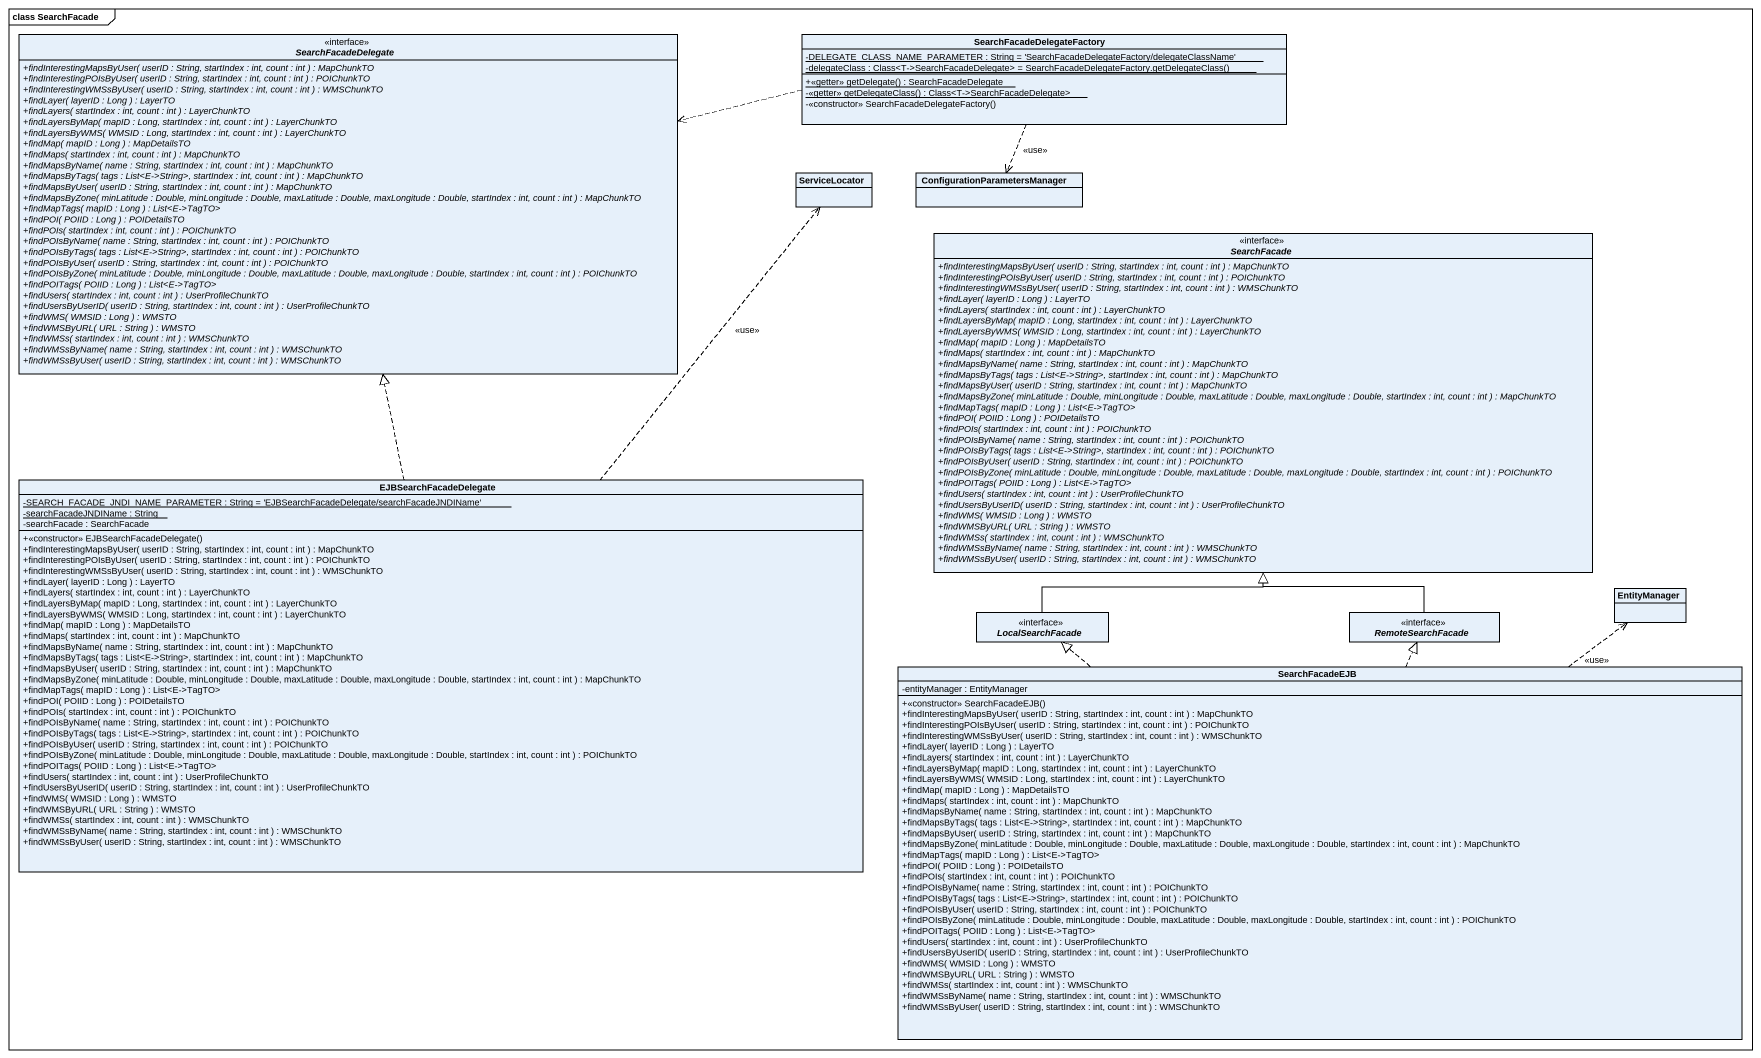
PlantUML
@startuml
mainframe class SearchFacade
hide circle
hide empty members
skinparam classAttributeIconSize 0
interface SearchFacadeDelegate {
  {abstract} +findInterestingMapsByUser( userID : String, startIndex : int, count : int ) : MapChunkTO
  {abstract} +findInterestingPOIsByUser( userID : String, startIndex : int, count : int ) : POIChunkTO
  {abstract} +findInterestingWMSsByUser( userID : String, startIndex : int, count : int ) : WMSChunkTO
  {abstract} +findLayer( layerID : Long ) : LayerTO
  {abstract} +findLayers( startIndex : int, count : int ) : LayerChunkTO
  {abstract} +findLayersByMap( mapID : Long, startIndex : int, count : int ) : LayerChunkTO
  {abstract} +findLayersByWMS( WMSID : Long, startIndex : int, count : int ) : LayerChunkTO
  {abstract} +findMap( mapID : Long ) : MapDetailsTO
  {abstract} +findMaps( startIndex : int, count : int ) : MapChunkTO
  {abstract} +findMapsByName( name : String, startIndex : int, count : int ) : MapChunkTO
  {abstract} +findMapsByTags( tags : List<E->String>, startIndex : int, count : int ) : MapChunkTO
  {abstract} +findMapsByUser( userID : String, startIndex : int, count : int ) : MapChunkTO
  {abstract} +findMapsByZone( minLatitude : Double, minLongitude : Double, maxLatitude : Double, maxLongitude : Double, startIndex : int, count : int ) : MapChunkTO
  {abstract} +findMapTags( mapID : Long ) : List<E->TagTO>
  {abstract} +findPOI( POIID : Long ) : POIDetailsTO
  {abstract} +findPOIs( startIndex : int, count : int ) : POIChunkTO
  {abstract} +findPOIsByName( name : String, startIndex : int, count : int ) : POIChunkTO
  {abstract} +findPOIsByTags( tags : List<E->String>, startIndex : int, count : int ) : POIChunkTO
  {abstract} +findPOIsByUser( userID : String, startIndex : int, count : int ) : POIChunkTO
  {abstract} +findPOIsByZone( minLatitude : Double, minLongitude : Double, maxLatitude : Double, maxLongitude : Double, startIndex : int, count : int ) : POIChunkTO
  {abstract} +findPOITags( POIID : Long ) : List<E->TagTO>
  {abstract} +findUsers( startIndex : int, count : int ) : UserProfileChunkTO
  {abstract} +findUsersByUserID( userID : String, startIndex : int, count : int ) : UserProfileChunkTO
  {abstract} +findWMS( WMSID : Long ) : WMSTO
  {abstract} +findWMSByURL( URL : String ) : WMSTO
  {abstract} +findWMSs( startIndex : int, count : int ) : WMSChunkTO
  {abstract} +findWMSsByName( name : String, startIndex : int, count : int ) : WMSChunkTO
  {abstract} +findWMSsByUser( userID : String, startIndex : int, count : int ) : WMSChunkTO
}
class SearchFacadeDelegateFactory {
  {static} -DELEGATE_CLASS_NAME_PARAMETER : String = 'SearchFacadeDelegateFactory/delegateClassName'
  {static} {field} -delegateClass : Class<T->SearchFacadeDelegate> = SearchFacadeDelegateFactory.getDelegateClass()
  {static} +<<getter>> getDelegate() : SearchFacadeDelegate
  {static} -<<getter>> getDelegateClass() : Class<T->SearchFacadeDelegate>
  -<<constructor>> SearchFacadeDelegateFactory()
}
class ServiceLocator
class "ConfigurationParametersManager" as ConfigurationParametersManag
interface SearchFacade {
  {abstract} +findInterestingMapsByUser( userID : String, startIndex : int, count : int ) : MapChunkTO
  {abstract} +findInterestingPOIsByUser( userID : String, startIndex : int, count : int ) : POIChunkTO
  {abstract} +findInterestingWMSsByUser( userID : String, startIndex : int, count : int ) : WMSChunkTO
  {abstract} +findLayer( layerID : Long ) : LayerTO
  {abstract} +findLayers( startIndex : int, count : int ) : LayerChunkTO
  {abstract} +findLayersByMap( mapID : Long, startIndex : int, count : int ) : LayerChunkTO
  {abstract} +findLayersByWMS( WMSID : Long, startIndex : int, count : int ) : LayerChunkTO
  {abstract} +findMap( mapID : Long ) : MapDetailsTO
  {abstract} +findMaps( startIndex : int, count : int ) : MapChunkTO
  {abstract} +findMapsByName( name : String, startIndex : int, count : int ) : MapChunkTO
  {abstract} +findMapsByTags( tags : List<E->String>, startIndex : int, count : int ) : MapChunkTO
  {abstract} +findMapsByUser( userID : String, startIndex : int, count : int ) : MapChunkTO
  {abstract} +findMapsByZone( minLatitude : Double, minLongitude : Double, maxLatitude : Double, maxLongitude : Double, startIndex : int, count : int ) : MapChunkTO
  {abstract} +findMapTags( mapID : Long ) : List<E->TagTO>
  {abstract} +findPOI( POIID : Long ) : POIDetailsTO
  {abstract} +findPOIs( startIndex : int, count : int ) : POIChunkTO
  {abstract} +findPOIsByName( name : String, startIndex : int, count : int ) : POIChunkTO
  {abstract} +findPOIsByTags( tags : List<E->String>, startIndex : int, count : int ) : POIChunkTO
  {abstract} +findPOIsByUser( userID : String, startIndex : int, count : int ) : POIChunkTO
  {abstract} +findPOIsByZone( minLatitude : Double, minLongitude : Double, maxLatitude : Double, maxLongitude : Double, startIndex : int, count : int ) : POIChunkTO
  {abstract} +findPOITags( POIID : Long ) : List<E->TagTO>
  {abstract} +findUsers( startIndex : int, count : int ) : UserProfileChunkTO
  {abstract} +findUsersByUserID( userID : String, startIndex : int, count : int ) : UserProfileChunkTO
  {abstract} +findWMS( WMSID : Long ) : WMSTO
  {abstract} +findWMSByURL( URL : String ) : WMSTO
  {abstract} +findWMSs( startIndex : int, count : int ) : WMSChunkTO
  {abstract} +findWMSsByName( name : String, startIndex : int, count : int ) : WMSChunkTO
  {abstract} +findWMSsByUser( userID : String, startIndex : int, count : int ) : WMSChunkTO
}
class EJBSearchFacadeDelegate {
  {static} -SEARCH_FACADE_JNDI_NAME_PARAMETER : String = 'EJBSearchFacadeDelegate/searchFacadeJNDIName'
  {static} -searchFacadeJNDIName : String
  -searchFacade : SearchFacade
  +<<constructor>> EJBSearchFacadeDelegate()
  +findInterestingMapsByUser( userID : String, startIndex : int, count : int ) : MapChunkTO
  +findInterestingPOIsByUser( userID : String, startIndex : int, count : int ) : POIChunkTO
  +findInterestingWMSsByUser( userID : String, startIndex : int, count : int ) : WMSChunkTO
  +findLayer( layerID : Long ) : LayerTO
  +findLayers( startIndex : int, count : int ) : LayerChunkTO
  +findLayersByMap( mapID : Long, startIndex : int, count : int ) : LayerChunkTO
  +findLayersByWMS( WMSID : Long, startIndex : int, count : int ) : LayerChunkTO
  +findMap( mapID : Long ) : MapDetailsTO
  +findMaps( startIndex : int, count : int ) : MapChunkTO
  +findMapsByName( name : String, startIndex : int, count : int ) : MapChunkTO
  +findMapsByTags( tags : List<E->String>, startIndex : int, count : int ) : MapChunkTO
  +findMapsByUser( userID : String, startIndex : int, count : int ) : MapChunkTO
  +findMapsByZone( minLatitude : Double, minLongitude : Double, maxLatitude : Double, maxLongitude : Double, startIndex : int, count : int ) : MapChunkTO
  +findMapTags( mapID : Long ) : List<E->TagTO>
  +findPOI( POIID : Long ) : POIDetailsTO
  +findPOIs( startIndex : int, count : int ) : POIChunkTO
  +findPOIsByName( name : String, startIndex : int, count : int ) : POIChunkTO
  +findPOIsByTags( tags : List<E->String>, startIndex : int, count : int ) : POIChunkTO
  +findPOIsByUser( userID : String, startIndex : int, count : int ) : POIChunkTO
  +findPOIsByZone( minLatitude : Double, minLongitude : Double, maxLatitude : Double, maxLongitude : Double, startIndex : int, count : int ) : POIChunkTO
  +findPOITags( POIID : Long ) : List<E->TagTO>
  +findUsers( startIndex : int, count : int ) : UserProfileChunkTO
  +findUsersByUserID( userID : String, startIndex : int, count : int ) : UserProfileChunkTO
  +findWMS( WMSID : Long ) : WMSTO
  +findWMSByURL( URL : String ) : WMSTO
  +findWMSs( startIndex : int, count : int ) : WMSChunkTO
  +findWMSsByName( name : String, startIndex : int, count : int ) : WMSChunkTO
  +findWMSsByUser( userID : String, startIndex : int, count : int ) : WMSChunkTO
}
class EntityManager
interface LocalSearchFacade
interface RemoteSearchFacade
class SearchFacadeEJB {
  -entityManager : EntityManager
  +<<constructor>> SearchFacadeEJB()
  +findInterestingMapsByUser( userID : String, startIndex : int, count : int ) : MapChunkTO
  +findInterestingPOIsByUser( userID : String, startIndex : int, count : int ) : POIChunkTO
  +findInterestingWMSsByUser( userID : String, startIndex : int, count : int ) : WMSChunkTO
  +findLayer( layerID : Long ) : LayerTO
  +findLayers( startIndex : int, count : int ) : LayerChunkTO
  +findLayersByMap( mapID : Long, startIndex : int, count : int ) : LayerChunkTO
  +findLayersByWMS( WMSID : Long, startIndex : int, count : int ) : LayerChunkTO
  +findMap( mapID : Long ) : MapDetailsTO
  +findMaps( startIndex : int, count : int ) : MapChunkTO
  +findMapsByName( name : String, startIndex : int, count : int ) : MapChunkTO
  +findMapsByTags( tags : List<E->String>, startIndex : int, count : int ) : MapChunkTO
  +findMapsByUser( userID : String, startIndex : int, count : int ) : MapChunkTO
  +findMapsByZone( minLatitude : Double, minLongitude : Double, maxLatitude : Double, maxLongitude : Double, startIndex : int, count : int ) : MapChunkTO
  +findMapTags( mapID : Long ) : List<E->TagTO>
  +findPOI( POIID : Long ) : POIDetailsTO
  +findPOIs( startIndex : int, count : int ) : POIChunkTO
  +findPOIsByName( name : String, startIndex : int, count : int ) : POIChunkTO
  +findPOIsByTags( tags : List<E->String>, startIndex : int, count : int ) : POIChunkTO
  +findPOIsByUser( userID : String, startIndex : int, count : int ) : POIChunkTO
  +findPOIsByZone( minLatitude : Double, minLongitude : Double, maxLatitude : Double, maxLongitude : Double, startIndex : int, count : int ) : POIChunkTO
  +findPOITags( POIID : Long ) : List<E->TagTO>
  +findUsers( startIndex : int, count : int ) : UserProfileChunkTO
  +findUsersByUserID( userID : String, startIndex : int, count : int ) : UserProfileChunkTO
  +findWMS( WMSID : Long ) : WMSTO
  +findWMSByURL( URL : String ) : WMSTO
  +findWMSs( startIndex : int, count : int ) : WMSChunkTO
  +findWMSsByName( name : String, startIndex : int, count : int ) : WMSChunkTO
  +findWMSsByUser( userID : String, startIndex : int, count : int ) : WMSChunkTO
}
SearchFacadeDelegateFactory .left.> SearchFacadeDelegate
SearchFacadeDelegateFactory ..> ConfigurationParametersManag : <<use>>
EJBSearchFacadeDelegate .up.|> SearchFacadeDelegate
EJBSearchFacadeDelegate .up.> ServiceLocator : <<use>>
LocalSearchFacade -up-|> SearchFacade
RemoteSearchFacade -up-|> SearchFacade
SearchFacadeEJB .up.> EntityManager : <<use>>
SearchFacadeEJB .up.|> LocalSearchFacade
SearchFacadeEJB .up.|> RemoteSearchFacade
@enduml
